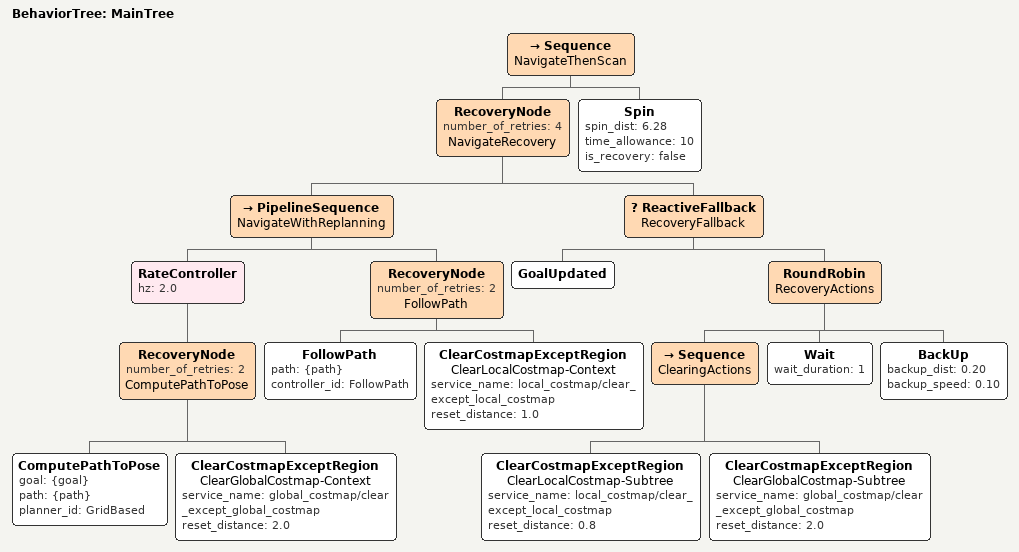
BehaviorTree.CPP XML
<root main_tree_to_execute="MainTree">
  <BehaviorTree ID="MainTree">
    <Sequence name="NavigateThenScan">

      <!-- 1. Navigate to the frontier pose (same logic as normal nav tree) -->
      <RecoveryNode number_of_retries="4" name="NavigateRecovery">
        <PipelineSequence name="NavigateWithReplanning">
          <RateController hz="2.0">
            <RecoveryNode number_of_retries="2" name="ComputePathToPose">
              <ComputePathToPose goal="{goal}" path="{path}" planner_id="GridBased"/>
              <ClearCostmapExceptRegion name="ClearGlobalCostmap-Context"
                                        service_name="global_costmap/clear_except_global_costmap"
                                        reset_distance="2.0"/>
            </RecoveryNode>
          </RateController>
          <RecoveryNode number_of_retries="2" name="FollowPath">
            <FollowPath path="{path}" controller_id="FollowPath"/>
            <ClearCostmapExceptRegion name="ClearLocalCostmap-Context"
                                      service_name="local_costmap/clear_except_local_costmap"
                                      reset_distance="1.0"/>
          </RecoveryNode>
        </PipelineSequence>
        <ReactiveFallback name="RecoveryFallback">
          <GoalUpdated/>
          <RoundRobin name="RecoveryActions">
            <Sequence name="ClearingActions">
              <ClearCostmapExceptRegion name="ClearLocalCostmap-Subtree"
                                        service_name="local_costmap/clear_except_local_costmap"
                                        reset_distance="0.8"/>
              <ClearCostmapExceptRegion name="ClearGlobalCostmap-Subtree"
                                        service_name="global_costmap/clear_except_global_costmap"
                                        reset_distance="2.0"/>
            </Sequence>
            <Wait wait_duration="1"/>
            <BackUp backup_dist="0.20" backup_speed="0.10"/>
          </RoundRobin>
        </ReactiveFallback>
      </RecoveryNode>

      <!-- 2. Full 360° scan so the camera sees all surfaces at this location -->
      <Spin spin_dist="6.28" time_allowance="10" is_recovery="false"/>

    </Sequence>
  </BehaviorTree>
</root>
